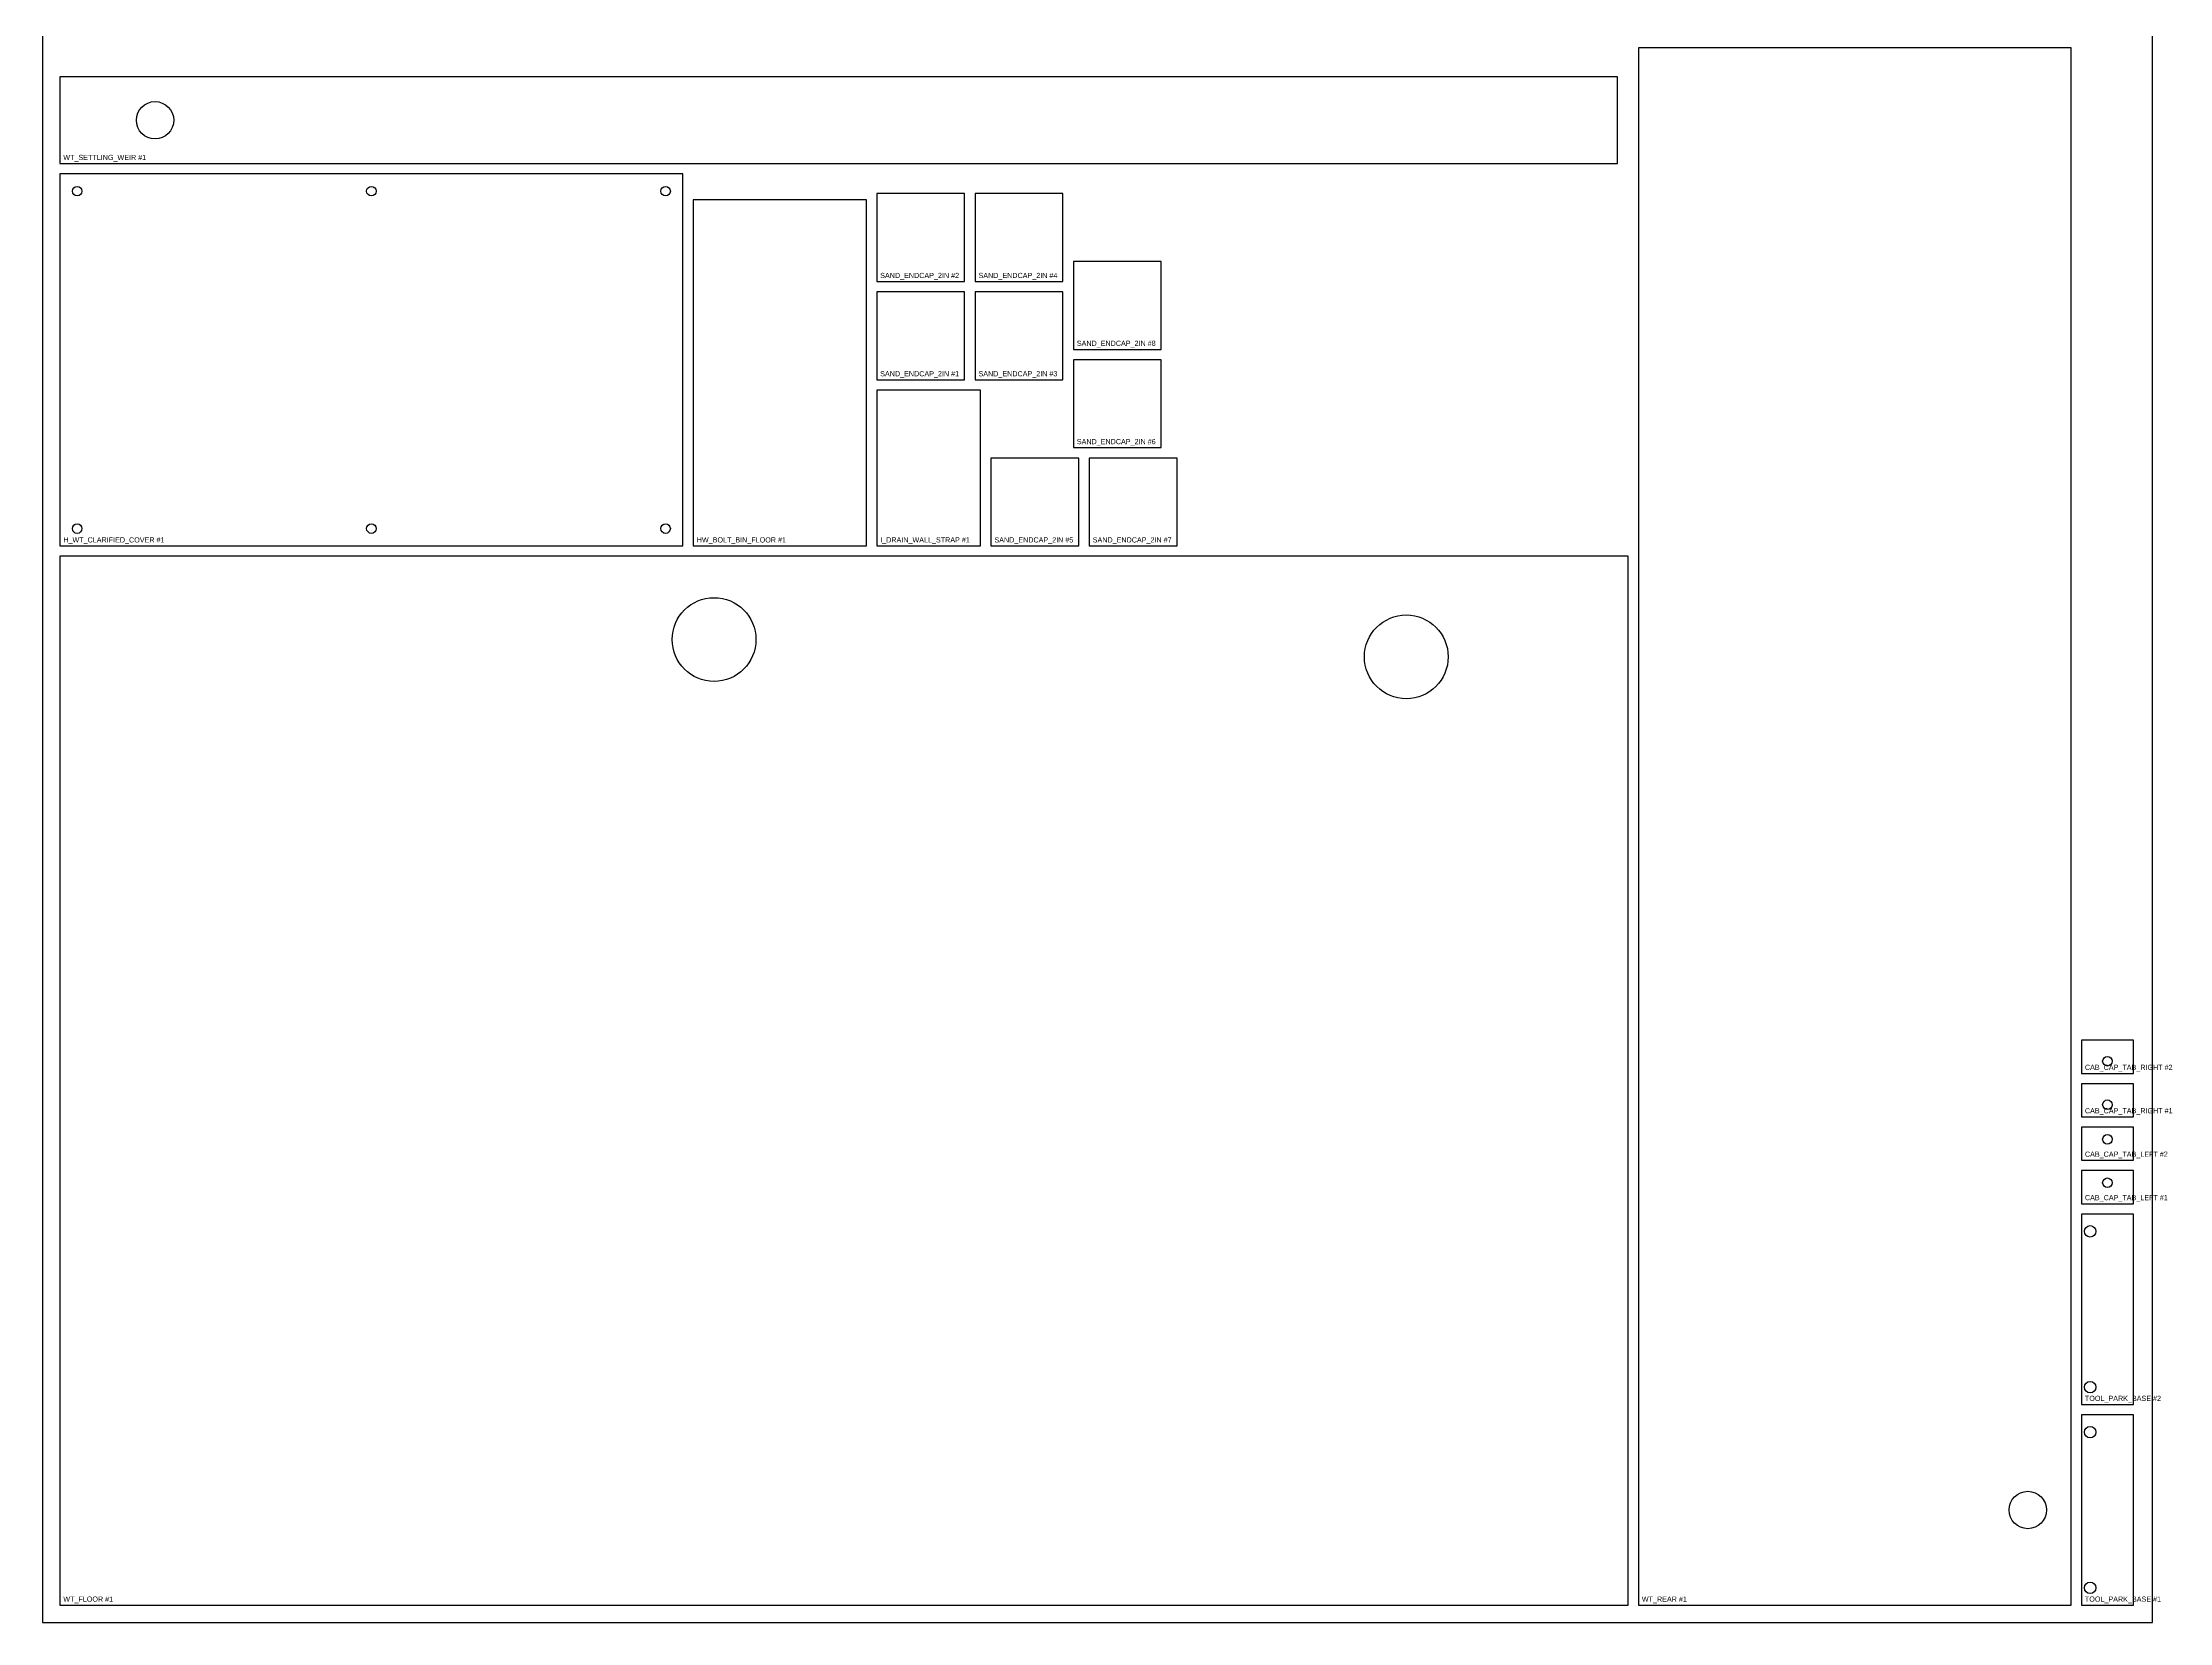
# Model space of a CAD drawing. Header units: millimetres. Extents: x 0 to 1229, y 0 to 2438.
# Drawn here: x 0 to 1229, y 0 to 913 of the extents above; entities that cross this region are included whole.
import ezdxf

# ---------------------------------------------------------------- set-up
doc = ezdxf.new("R2010")
doc.units = ezdxf.units.MM
for name, color, linetype in [('CUT_HOLES', 7, 'Continuous'), ('CUT_OUTER', 7, 'Continuous'), ('PART_MARK_NO_CUT', 7, 'Continuous'), ('STOCK_NO_CUT', 7, 'Continuous')]:
    doc.layers.add(name, color=color, linetype=linetype)

msp = doc.modelspace()

# ---------------------------------------------------------------- linework, layer by layer
at = {"layer": 'CUT_HOLES'}
for centre, radius in [((65, 868.1), 10.8), ((20, 827.1), 2.75), ((190, 827.1), 2.75), ((360, 827.1), 2.75), ((20, 632.1), 2.75), ((190, 632.1), 2.75), ((360, 632.1), 2.75), ((388, 568), 24.2), ((788, 558), 24.2), ((1193.1, 324.3), 2.75), ((1193.1, 299.2), 2.75), ((1193.1, 279.2), 2.75), ((1193.1, 254.1), 2.75), ((1183.1, 226), 3.3), ((1183.1, 136), 3.3), ((1183.1, 110), 3.3), ((1147.1, 65), 10.8), ((1183.1, 20), 3.3)]:
    msp.add_circle(centre, radius, dxfattribs=at)
at = {"layer": 'CUT_OUTER'}
for points in [[(1172.1, 10), (1172.1, 910), (922.1, 910), (922.1, 10)], [(10, 843.1), (910, 843.1), (910, 893.1), (10, 893.1)], [(10, 622.1), (370, 622.1), (370, 837.1), (10, 837.1)], [(482, 774.9), (532.8, 774.9), (532.8, 825.7), (482, 825.7)], [(538.8, 774.9), (589.6, 774.9), (589.6, 825.7), (538.8, 825.7)], [(476, 622.1), (476, 822.1), (376, 822.1), (376, 622.1)], [(595.6, 735.7), (646.4, 735.7), (646.4, 786.5), (595.6, 786.5)], [(482, 718.1), (532.8, 718.1), (532.8, 768.9), (482, 768.9)], [(538.8, 718.1), (589.6, 718.1), (589.6, 768.9), (538.8, 768.9)], [(595.6, 678.9), (646.4, 678.9), (646.4, 729.7), (595.6, 729.7)], [(482, 622.1), (542, 622.1), (542, 712.1), (482, 712.1)], [(548, 622.1), (598.8, 622.1), (598.8, 672.9), (548, 672.9)], [(604.8, 622.1), (655.6, 622.1), (655.6, 672.9), (604.8, 672.9)], [(10, 10), (916.1, 10), (916.1, 616.1), (10, 616.1)], [(1208.1, 317.3), (1208.1, 336.4), (1178.1, 336.4), (1178.1, 317.3)], [(1208.1, 292.2), (1208.1, 311.3), (1178.1, 311.3), (1178.1, 292.2)], [(1208.1, 267.1), (1208.1, 286.2), (1178.1, 286.2), (1178.1, 267.1)], [(1208.1, 242), (1208.1, 261.1), (1178.1, 261.1), (1178.1, 242)], [(1178.1, 126), (1208.1, 126), (1208.1, 236), (1178.1, 236)], [(1178.1, 10), (1208.1, 10), (1208.1, 120), (1178.1, 120)]]:
    msp.add_lwpolyline(points, close=True, dxfattribs=at)
at = {"layer": 'STOCK_NO_CUT'}
msp.add_lwpolyline([(0, 0), (1219.2, 0), (1219.2, 2438.4), (0, 2438.4)], close=True, dxfattribs=at)

# ---------------------------------------------------------------- texts
at = {"layer": 'PART_MARK_NO_CUT'}
for s, p in [('WT_SETTLING_WEIR #1', (12, 845.1)), ('SAND_ENDCAP_2IN #2', (484, 776.9)), ('SAND_ENDCAP_2IN #4', (540.8, 776.9)), ('SAND_ENDCAP_2IN #8', (597.6, 737.7)), ('SAND_ENDCAP_2IN #1', (484, 720.1)), ('SAND_ENDCAP_2IN #3', (540.8, 720.1)), ('SAND_ENDCAP_2IN #6', (597.6, 680.9)), ('H_WT_CLARIFIED_COVER #1', (12, 624.1)), ('HW_BOLT_BIN_FLOOR #1', (378, 624.1)), ('I_DRAIN_WALL_STRAP #1', (484, 624.1)), ('SAND_ENDCAP_2IN #5', (550, 624.1)), ('SAND_ENDCAP_2IN #7', (606.8, 624.1)), ('CAB_CAP_TAB_RIGHT #2', (1180.1, 319.3)), ('CAB_CAP_TAB_RIGHT #1', (1180.1, 294.2)), ('CAB_CAP_TAB_LEFT #2', (1180.1, 269.1)), ('CAB_CAP_TAB_LEFT #1', (1180.1, 244)), ('TOOL_PARK_BASE #2', (1180.1, 128)), ('WT_FLOOR #1', (12, 12)), ('WT_REAR #1', (924.1, 12)), ('TOOL_PARK_BASE #1', (1180.1, 12))]:
    msp.add_text(s, height=3, dxfattribs=at).set_placement(p)

doc.saveas('drawing.dxf')
